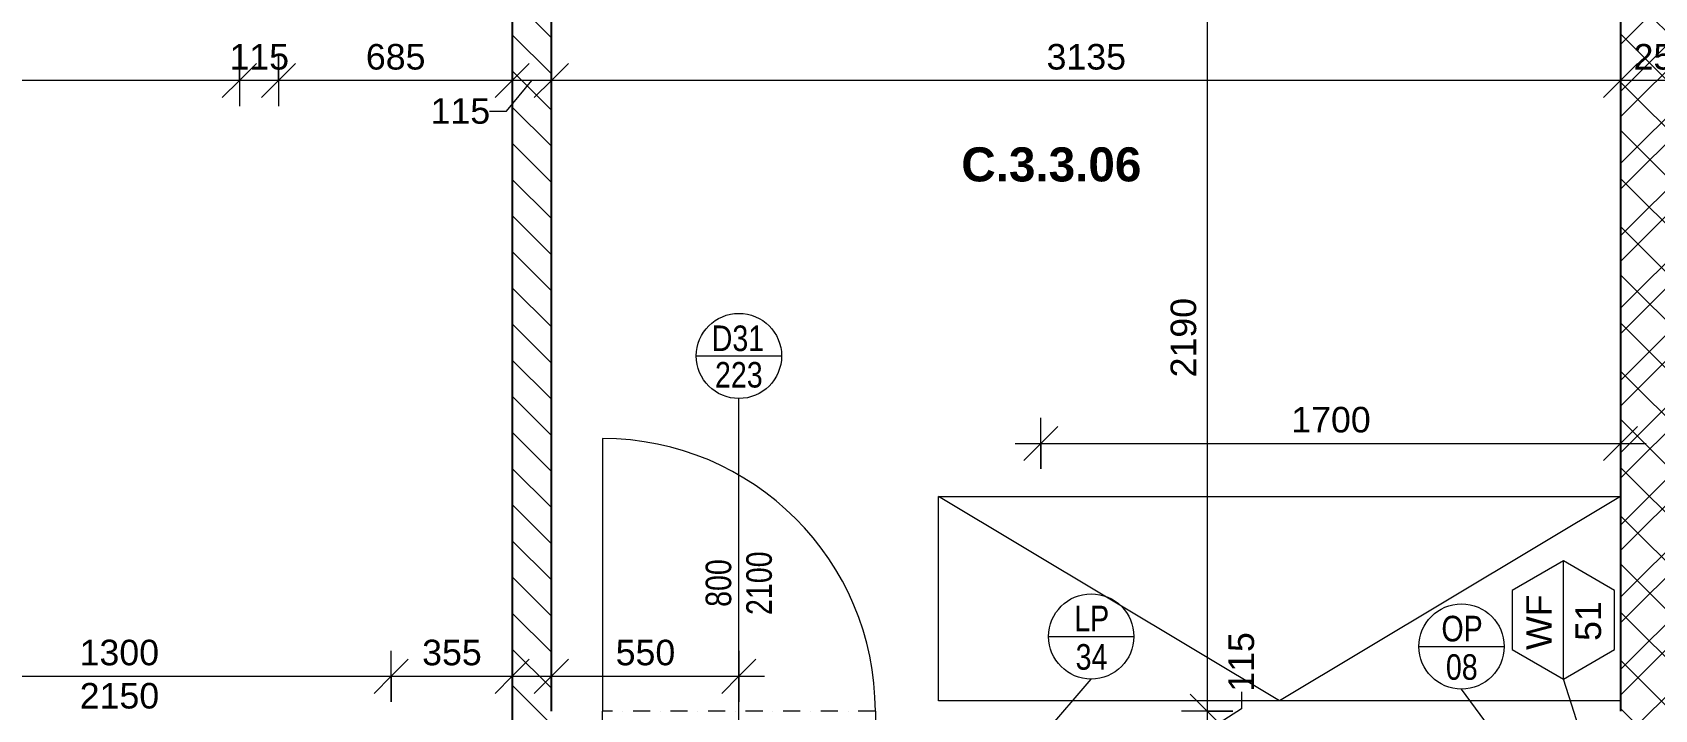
# Model space of a CAD drawing. Header units: millimetres. Extents: x -47276 to -6007, y -7799 to 11180.
# Drawn here: x -41617 to -36860, y 1743 to 3730 of the extents above; entities that cross this region are included whole.
import ezdxf

# ---------------------------------------------------------------- set-up
doc = ezdxf.new("R2010")
doc.units = ezdxf.units.MM
doc.linetypes.add('HA_DashDot_2_2mm-S0_6mm', pattern=[110, 50, -30, 0, -30])
for name, color, linetype, lineweight in [('A-____-____-DIMS', 9, 'Continuous', 5), ('A-____-____-DIMS-50', 9, 'Continuous', 5), ('A-AREA-____-IDEN', 9, 'Continuous', 9), ('A-DOOR-____-IDEN', 9, 'Continuous', 9), ('A-DOOR-____-MCUT', 9, 'HA_DashDot_2_2mm-S0_6mm', 9), ('A-DOOR-____-OTLN', 9, 'Continuous', 9), ('A-DOOR-FRAM-MCUT', 9, 'Continuous', 9), ('A-GENM-____-IDEN', 9, 'Continuous', 9), ('A-WALL-____-IDEN', 9, 'Continuous', 9), ('A-WALL-____-PATT', 9, 'Continuous', 25), ('I-FURN-____-OTLN', 9, 'Continuous', 9), ('I-WALL-____-MCUT', 9, 'Continuous', 25)]:
    doc.layers.add(name, color=color, linetype=linetype, lineweight=lineweight)
doc.styles.add('Arial_1', font='arial.ttf', dxfattribs={"height": 75})
doc.styles.add('Arial_2', font='arial.ttf', dxfattribs={"width": 0.8, "height": 75})
doc.styles.add('Arial_B', font='arialbd.ttf', dxfattribs={"height": 100})
doc.dimstyles.new('Inner_Dimensions', dxfattribs={"dimscale": 304.8, "dimtxt": 76.519455, "dimasz": 0.328084, "dimexe": 0.246063, "dimexo": 0.0625, "dimgap": 0.032808, "dimtad": 1, "dimdec": 0, "dimzin": 0, "dimdsep": 46, "dimtxsty": 'Arial_1', "dimblk1": 'OBLIQUE', "dimblk2": 'OBLIQUE', "dimsah": 1, "dimcen": 0.09, "dimdle": 0.246063, "dimazin": 0, "dimtfac": 1, "dimtdec": 4, "dimtix": 1, "dimtmove": 0, "dimatfit": 3, "dimfxl": 0.246063, "dimfxlon": 1, "dimtvp": 1, "dimtolj": 1, "dimtzin": 0, "dimlwd": 9, "dimlwe": 9, "dimarcsym": 2})
doc.dimstyles.new('Inner_Dimensions_1', dxfattribs={"dimscale": 304.8, "dimtxt": 76.519455, "dimasz": 0.328084, "dimexe": 0.246063, "dimexo": 0.0625, "dimgap": 0.032808, "dimtad": 1, "dimdec": 0, "dimzin": 0, "dimdsep": 46, "dimtxsty": 'Arial_1', "dimblk1": 'OBLIQUE', "dimblk2": 'OBLIQUE', "dimsah": 1, "dimcen": 0.09, "dimdle": 0.246063, "dimazin": 0, "dimtfac": 1, "dimtdec": 4, "dimtix": 1, "dimtmove": 1, "dimatfit": 3, "dimfxl": 0.246063, "dimfxlon": 1, "dimtvp": 1, "dimtolj": 1, "dimtzin": 0, "dimlwd": 9, "dimlwe": 9, "dimarcsym": 2})
doc.dimstyles.new('Inner_Dimensions_2', dxfattribs={"dimscale": 304.8, "dimtxt": 76.519455, "dimasz": 0.328084, "dimexe": 0.246063, "dimexo": 0.0625, "dimgap": 0.032808, "dimtad": 1, "dimdec": 0, "dimzin": 0, "dimdsep": 46, "dimtxsty": 'Arial_1', "dimblk1": 'OBLIQUE', "dimblk2": 'OBLIQUE', "dimsah": 1, "dimcen": 0.09, "dimdle": 0.246063, "dimazin": 0, "dimtfac": 1, "dimtdec": 4, "dimtix": 1, "dimtmove": 2, "dimatfit": 3, "dimfxl": 0.246063, "dimfxlon": 1, "dimtvp": 1, "dimtolj": 1, "dimtzin": 0, "dimlwd": 9, "dimlwe": 9, "dimarcsym": 2})

# ---------------------------------------------------------------- blocks, each defined once
blk = doc.blocks.new('HA_DR_Single_Swing_Solid - In_BJ_800x2100-2040331-DPS_3NP-C')
at = {"layer": 'A-DOOR-____-MCUT'}
for p, q in [((-400, 57.5), (400, 57.5)), ((-400, -57.5), (400, -57.5))]:
    blk.add_line(p, q, dxfattribs=at)
at = {"layer": 'A-DOOR-____-OTLN', "lineweight": 5}
blk.add_line((400, -857.5), (400, -57.5), dxfattribs=at)
blk.add_arc((400, -57.5), 800, 180, 270, dxfattribs=at)
at = {"layer": 'A-DOOR-FRAM-MCUT'}
for p, q in [((-400, -57.5), (-400, 57.5)), ((400, 57.5), (400, -57.5))]:
    blk.add_line(p, q, dxfattribs=at)
blk = doc.blocks.new('NAB_Šatní_skříň_ADNS - 600x2000xšířka-1489318-DPS_3NP-C')
at = {"layer": 'I-FURN-____-OTLN'}
for p, q in [((0, -600), (1000, 0)), ((0, 0), (1000, 0)), ((1000, 0), (2000, -600)), ((1000.1, 0), (2000, 0)), ((2000, 0), (2000, -600)), ((1999.9, -600), (0.1, -600))]:
    blk.add_line(p, q, dxfattribs=at)
blk = doc.blocks.new('DIMBLOCK63-DPS_3NP-C')
at = {"layer": 'A-____-____-DIMS-50', "lineweight": 9}
for p, q in [((-36959.9, 3513.9), (-36959.9, 3663.9)), ((-36709.9, 3513.9), (-36709.9, 3663.9)), ((-36959.9, 3588.9), (-36909.9, 3638.9)), ((-36709.9, 3588.9), (-36659.9, 3638.9)), ((-36959.9, 3588.9), (-37009.9, 3538.9)), ((-36709.9, 3588.9), (-36959.9, 3588.9)), ((-36959.9, 3588.9), (-36959.9, 3513.9)), ((-36709.9, 3588.9), (-36759.9, 3538.9)), ((-36709.9, 3588.9), (-36709.9, 3513.9))]:
    blk.add_line(p, q, dxfattribs=at)
at = {"layer": 'A-____-____-DIMS-50', "color": 0, "lineweight": 9, "insert": (-36921.4, 3696.3), "char_height": 75, "width": 207.662, "attachment_point": 1, "line_spacing_factor": 0.941778, "style": 'Arial_1'}
blk.add_mtext('250', dxfattribs=at)
blk = doc.blocks.new('_Oblique')
at = {"color": 0, "linetype": 'ByBlock', "lineweight": -2}
blk.add_line((-0.5, -0.5), (0.5, 0.5), dxfattribs=at)
blk = doc.blocks.new('DIMBLOCK64-DPS_3NP-C')
at = {"layer": 'A-____-____-DIMS-50', "lineweight": 9}
for p, q in [((-40094.9, 3513.9), (-40094.9, 3663.9)), ((-36959.9, 3513.9), (-36959.9, 3663.9)), ((-40094.9, 3588.9), (-40044.9, 3638.9)), ((-36959.9, 3588.9), (-36909.9, 3638.9)), ((-40094.9, 3588.9), (-40144.9, 3538.9)), ((-36959.9, 3588.9), (-40094.9, 3588.9)), ((-40094.9, 3588.9), (-40094.9, 3513.9)), ((-36959.9, 3588.9), (-37009.9, 3538.9)), ((-36959.9, 3588.9), (-36959.9, 3513.9))]:
    blk.add_line(p, q, dxfattribs=at)
at = {"layer": 'A-____-____-DIMS-50', "color": 0, "lineweight": 9, "insert": (-38642.8, 3696.3), "char_height": 75, "width": 276.883, "attachment_point": 1, "line_spacing_factor": 0.941778, "style": 'Arial_1'}
blk.add_mtext('3135', dxfattribs=at)
blk = doc.blocks.new('DIMBLOCK65-DPS_3NP-C')
at = {"layer": 'A-____-____-DIMS-50', "lineweight": 9}
for p, q in [((-40209.9, 3513.9), (-40209.9, 3663.9)), ((-40094.9, 3513.9), (-40094.9, 3663.9)), ((-40209.9, 3588.9), (-40159.9, 3638.9)), ((-40094.9, 3588.9), (-40044.9, 3638.9)), ((-40209.9, 3588.9), (-40259.9, 3538.9)), ((-40226.1, 3498.7), (-40152.4, 3588.9)), ((-40094.9, 3588.9), (-40209.9, 3588.9)), ((-40209.9, 3588.9), (-40209.9, 3513.9)), ((-40094.9, 3588.9), (-40144.9, 3538.9)), ((-40094.9, 3588.9), (-40094.9, 3513.9)), ((-40276.1, 3498.7), (-40226.1, 3498.7))]:
    blk.add_line(p, q, dxfattribs=at)
at = {"layer": 'A-____-____-DIMS-50', "color": 0, "lineweight": 9, "insert": (-40449.2, 3537.3), "char_height": 75, "width": 207.662, "attachment_point": 1, "line_spacing_factor": 0.941778, "style": 'Arial_1'}
blk.add_mtext('115', dxfattribs=at)
blk = doc.blocks.new('DIMBLOCK66-DPS_3NP-C')
at = {"layer": 'A-____-____-DIMS-50', "lineweight": 9}
for p, q in [((-40894.9, 3663.9), (-40894.9, 3513.9)), ((-40894.9, 3588.9), (-40894.9, 3663.9)), ((-40209.9, 3513.9), (-40209.9, 3663.9)), ((-40894.9, 3588.9), (-40844.9, 3638.9)), ((-40209.9, 3588.9), (-40159.9, 3638.9)), ((-40894.9, 3588.9), (-40944.9, 3538.9)), ((-40209.9, 3588.9), (-40894.9, 3588.9)), ((-40209.9, 3588.9), (-40259.9, 3538.9)), ((-40209.9, 3588.9), (-40209.9, 3513.9))]:
    blk.add_line(p, q, dxfattribs=at)
at = {"layer": 'A-____-____-DIMS-50', "color": 0, "lineweight": 9, "insert": (-40638.9, 3696.3), "char_height": 75, "width": 207.662, "attachment_point": 1, "line_spacing_factor": 0.941778, "style": 'Arial_1'}
blk.add_mtext('685', dxfattribs=at)
blk = doc.blocks.new('DIMBLOCK67-DPS_3NP-C')
at = {"layer": 'A-____-____-DIMS-50', "lineweight": 9}
for p, q in [((-41009.9, 3663.9), (-41009.9, 3513.9)), ((-41009.9, 3588.9), (-41009.9, 3663.9)), ((-40894.9, 3663.9), (-40894.9, 3513.9)), ((-40894.9, 3588.9), (-40894.9, 3663.9)), ((-41009.9, 3588.9), (-40959.9, 3638.9)), ((-40894.9, 3588.9), (-40844.9, 3638.9)), ((-41009.9, 3588.9), (-41059.9, 3538.9)), ((-40894.9, 3588.9), (-41009.9, 3588.9)), ((-40894.9, 3588.9), (-40944.9, 3538.9))]:
    blk.add_line(p, q, dxfattribs=at)
at = {"layer": 'A-____-____-DIMS-50', "color": 0, "lineweight": 9, "insert": (-41038.9, 3696.3), "char_height": 75, "width": 207.662, "attachment_point": 1, "line_spacing_factor": 0.941778, "style": 'Arial_1'}
blk.add_mtext('115', dxfattribs=at)
blk = doc.blocks.new('DIMBLOCK68-DPS_3NP-C')
at = {"layer": 'A-____-____-DIMS-50', "lineweight": 9}
for p, q in [((-44834.9, 3513.9), (-44834.9, 3663.9)), ((-41009.9, 3663.9), (-41009.9, 3513.9)), ((-41009.9, 3588.9), (-41009.9, 3663.9)), ((-44834.9, 3588.9), (-44784.9, 3638.9)), ((-41009.9, 3588.9), (-40959.9, 3638.9)), ((-41009.9, 3588.9), (-44909.9, 3588.9)), ((-44834.9, 3588.9), (-44884.9, 3538.9)), ((-44834.9, 3588.9), (-44834.9, 3513.9)), ((-41009.9, 3588.9), (-41059.9, 3538.9))]:
    blk.add_line(p, q, dxfattribs=at)
at = {"layer": 'A-____-____-DIMS-50', "color": 0, "lineweight": 9, "insert": (-43037.8, 3696.3), "char_height": 75, "width": 276.883, "attachment_point": 1, "line_spacing_factor": 0.941778, "style": 'Arial_1'}
blk.add_mtext('3825', dxfattribs=at)
blk = doc.blocks.new('HA_TAG_Door_TypeMark_wDimensions - Scale50_Left with Bouble-921048-DPS_3NP-C')
at = {"layer": 'A-DOOR-____-IDEN'}
for p, q in [((-2.5, 22), (2.5, 22)), ((0, -5), (0, 19.5))]:
    blk.add_line(p, q, dxfattribs=at)
blk.add_circle((0, 22), 2.5, dxfattribs=at)
blk = doc.blocks.new('DIMBLOCK113-DPS_3NP-C')
at = {"layer": 'A-____-____-DIMS-50', "lineweight": 9}
for p, q in [((-38171.7, 3928.2), (-38221.7, 3978.2)), ((-38246.7, 3928.2), (-38096.7, 3928.2)), ((-38171.7, 3928.2), (-38246.7, 3928.2)), ((-38171.7, 3928.2), (-38171.7, 1738.2)), ((-38171.7, 3928.2), (-38121.7, 3878.2)), ((-38171.7, 1738.2), (-38221.7, 1788.2)), ((-38096.7, 1738.2), (-38246.7, 1738.2)), ((-38171.7, 1738.2), (-38121.7, 1688.2)), ((-38171.7, 1738.2), (-38096.7, 1738.2))]:
    blk.add_line(p, q, dxfattribs=at)
at = {"layer": 'A-____-____-DIMS-50', "color": 0, "lineweight": 9, "insert": (-38279.1, 2717.8), "char_height": 75, "width": 276.883, "attachment_point": 1, "rotation": 90, "line_spacing_factor": 0.941778, "style": 'Arial_1'}
blk.add_mtext('2190', dxfattribs=at)
blk = doc.blocks.new('DIMBLOCK114-DPS_3NP-C')
at = {"layer": 'A-____-____-DIMS-50', "lineweight": 9}
for p, q in [((-38171.7, 1738.2), (-38221.7, 1788.2)), ((-38070.9, 1795.1), (-38070.9, 1745.1)), ((-38096.7, 1738.2), (-38246.7, 1738.2)), ((-38070.9, 1745.1), (-38171.7, 1680.7)), ((-38171.7, 1738.2), (-38171.7, 1548.2)), ((-38171.7, 1738.2), (-38121.7, 1688.2)), ((-38171.7, 1738.2), (-38096.7, 1738.2)), ((-38171.7, 1623.2), (-38221.7, 1673.2)), ((-38096.7, 1623.2), (-38246.7, 1623.2)), ((-38171.7, 1623.2), (-38121.7, 1573.2)), ((-38171.7, 1623.2), (-38096.7, 1623.2))]:
    blk.add_line(p, q, dxfattribs=at)
at = {"layer": 'A-____-____-DIMS-50', "color": 0, "lineweight": 9, "insert": (-38109.4, 1795.1), "char_height": 75, "width": 207.662, "attachment_point": 1, "rotation": 90, "line_spacing_factor": 0.941778, "style": 'Arial_1'}
blk.add_mtext('115', dxfattribs=at)
blk = doc.blocks.new('HA_TAG_WA_Partitions - Group _ Type Mark-556634-DPS_3NP-C')
at = {"layer": 'A-WALL-____-IDEN'}
for p, q in [((-1.732, 3), (-3.464, 0)), ((1.732, 3), (-1.732, 3)), ((3.464, 0), (1.732, 3)), ((-3.464, 0), (3.464, 0)), ((-3.464, 0), (-1.732, -3)), ((1.732, -3), (3.464, 0)), ((-1.732, -3), (1.732, -3))]:
    blk.add_line(p, q, dxfattribs=at)
blk = doc.blocks.new('DIMBLOCK157-DPS_3NP-C')
at = {"layer": 'A-____-____-DIMS-50', "lineweight": 9}
for p, q in [((-41864.9, 1765.4), (-41864.9, 1915.4)), ((-40564.9, 1765.4), (-40564.9, 1915.4)), ((-41864.9, 1840.4), (-41814.9, 1890.4)), ((-40564.9, 1840.4), (-40514.9, 1890.4)), ((-41864.9, 1840.4), (-41914.9, 1790.4)), ((-41864.9, 1840.4), (-40564.9, 1840.4)), ((-41864.9, 1840.4), (-41864.9, 1765.4)), ((-40564.9, 1840.4), (-40614.9, 1790.4)), ((-40564.9, 1840.4), (-40564.9, 1765.4))]:
    blk.add_line(p, q, dxfattribs=at)
at = {"layer": 'A-____-____-DIMS-50', "color": 0, "lineweight": 9, "insert": (-41478.4, 1947.8), "char_height": 75, "width": 276.883, "attachment_point": 1, "line_spacing_factor": 0.941778, "style": 'Arial_1'}
blk.add_mtext('1300', dxfattribs=at)
blk = doc.blocks.new('DIMBLOCK158-DPS_3NP-C')
at = {"layer": 'A-____-____-DIMS-50', "lineweight": 9}
for p, q in [((-40564.9, 1765.4), (-40564.9, 1915.4)), ((-40209.9, 1915.4), (-40209.9, 1765.4)), ((-40209.9, 1840.4), (-40209.9, 1915.4)), ((-40564.9, 1840.4), (-40514.9, 1890.4)), ((-40209.9, 1840.4), (-40159.9, 1890.4)), ((-40564.9, 1840.4), (-40614.9, 1790.4)), ((-40564.9, 1840.4), (-40134.9, 1840.4)), ((-40564.9, 1840.4), (-40564.9, 1765.4)), ((-40209.9, 1840.4), (-40259.9, 1790.4))]:
    blk.add_line(p, q, dxfattribs=at)
at = {"layer": 'A-____-____-DIMS-50', "color": 0, "lineweight": 9, "insert": (-40473.9, 1947.8), "char_height": 75, "width": 207.662, "attachment_point": 1, "line_spacing_factor": 0.941778, "style": 'Arial_1'}
blk.add_mtext('355', dxfattribs=at)
blk = doc.blocks.new('DIMBLOCK164-DPS_3NP-C')
at = {"layer": 'A-____-____-DIMS-50', "lineweight": 9}
for p, q in [((-40094.9, 1915.4), (-40094.9, 1765.4)), ((-40094.9, 1840.4), (-40094.9, 1915.4)), ((-39544.9, 1915.4), (-39544.9, 1765.4)), ((-39544.9, 1840.4), (-39544.9, 1915.4)), ((-40094.9, 1840.4), (-40044.9, 1890.4)), ((-39544.9, 1840.4), (-39494.9, 1890.4)), ((-40169.9, 1840.4), (-39469.9, 1840.4)), ((-40094.9, 1840.4), (-40144.9, 1790.4)), ((-39544.9, 1840.4), (-39594.9, 1790.4))]:
    blk.add_line(p, q, dxfattribs=at)
at = {"layer": 'A-____-____-DIMS-50', "color": 0, "lineweight": 9, "insert": (-39906.4, 1947.8), "char_height": 75, "width": 207.662, "attachment_point": 1, "line_spacing_factor": 0.941778, "style": 'Arial_1'}
blk.add_mtext('550', dxfattribs=at)
blk = doc.blocks.new('HA_TAG_GM_Products - Generic-588599-DPS_3NP-C')
at = {"layer": 'A-GENM-____-IDEN'}
blk.add_line((-2.5, 0), (2.5, 0), dxfattribs=at)
blk.add_circle((0, 0), 2.5, dxfattribs=at)
blk = doc.blocks.new('DIMBLOCK257-DPS_3NP-C')
at = {"layer": 'A-____-____-DIMS-50', "lineweight": 9}
for p, q in [((-38659.9, 2449), (-38659.9, 2599)), ((-38659.9, 2524), (-38609.9, 2574)), ((-36959.9, 2599), (-36959.9, 2449)), ((-36959.9, 2524), (-36959.9, 2599)), ((-36959.9, 2524), (-36909.9, 2574)), ((-38734.9, 2524), (-36884.9, 2524)), ((-38659.9, 2524), (-38709.9, 2474)), ((-38659.9, 2524), (-38659.9, 2449)), ((-36959.9, 2524), (-37009.9, 2474))]:
    blk.add_line(p, q, dxfattribs=at)
at = {"layer": 'A-____-____-DIMS-50', "color": 0, "lineweight": 9, "insert": (-37925.3, 2631.3), "char_height": 75, "width": 276.883, "attachment_point": 1, "line_spacing_factor": 0.941778, "style": 'Arial_1'}
blk.add_mtext('1700', dxfattribs=at)

msp = doc.modelspace()

# ---------------------------------------------------------------- hatches: boundary and pattern name
at = {"layer": 'A-WALL-____-PATT', "lineweight": 5}
h = msp.add_hatch(dxfattribs=at)
h.set_pattern_fill('FP_1', color=256, style=0, pattern_type=2)
h.set_pattern_definition([(45, (0, 0), (-106.066, 106.066), []), (45, (75, 0), (-106.066, 106.066), []), (315, (0, 0), (70.71068, 70.71068), [])])
h.paths.add_polyline_path([(-36959.9, -476.8), (-36709.9, -476.8), (-36709.9, 4968.2), (-36959.9, 4968.2), (-36959.9, 5250.1), (-36959.9, 5250.3), (-36959.9, -71.2)])
h.paths.add_polyline_path([(-36959.9, 5250.3), (-36709.9, 5250.3), (-36709.9, 5321), (-36959.9, 5321), (-36959.9, 5274.3)])
h = msp.add_hatch(dxfattribs=at)
h.set_pattern_fill('FP_4', color=256, style=0, pattern_type=2)
h.set_pattern_definition([(135, (0, 0), (-53.03301, -53.03301), [])])
h.paths.add_polyline_path([(-40094.9, 738.2), (-40094.9, 3806.2), (-40096.8, 3806.2), (-40096.8, 3835.1), (-40208, 3835.1), (-40208, 3806.2), (-40209.9, 3806.2), (-40209.9, 738.2)])
h.paths.add_polyline_path([(-40207, 3841.4), (-40096.8, 3841.4), (-40096.8, 3870.2), (-40094.9, 3870.2), (-40094.9, 4043.2), (-40209.9, 4043.2), (-40209.9, 3870.2), (-40208, 3870.2), (-40208, 3841.4)])

# ---------------------------------------------------------------- linework, layer by layer
at = {"layer": 'A-GENM-____-IDEN'}
for p, q in [((-38648.3, 1673.8), (-38511.8, 1832.5)), ((-37101.4, 1362.1), (-37425.9, 1802.9))]:
    msp.add_line(p, q, dxfattribs=at)
at = {"layer": 'A-WALL-____-IDEN'}
msp.add_line((-37047.9, 1584.6), (-37127.4, 1832.5), dxfattribs=at)
at = {"layer": 'I-WALL-____-MCUT'}
for p, q in [((-36959.9, 4968.2), (-36959.9, 1738.2)), ((-40209.9, 3806.2), (-40209.9, 738.2)), ((-40094.9, 1738.2), (-40094.9, 3806.2))]:
    msp.add_line(p, q, dxfattribs=at)

# ---------------------------------------------------------------- block references
at = {"layer": 'A-DOOR-____-IDEN', "xscale": 49.99999999999998, "yscale": 49.99999999999998, "zscale": 49.99999999999998}
msp.add_blockref('HA_TAG_Door_TypeMark_wDimensions - Scale50_Left with Bouble-921048-DPS_3NP-C', (-39544.9, 1680.7), dxfattribs=at)
at = {"layer": 'A-DOOR-____-OTLN', "rotation": 180}
msp.add_blockref('HA_DR_Single_Swing_Solid - In_BJ_800x2100-2040331-DPS_3NP-C', (-39544.9, 1680.7), dxfattribs=at)
at = {"layer": 'A-GENM-____-IDEN', "xscale": 49.99999999999998, "yscale": 49.99999999999998, "zscale": 49.99999999999998}
for p in [(-38511.8, 1957.5), (-37425.9, 1927.9)]:
    msp.add_blockref('HA_TAG_GM_Products - Generic-588599-DPS_3NP-C', p, dxfattribs=at)
at = {"layer": 'A-WALL-____-IDEN', "xscale": 49.99999999999998, "yscale": 49.99999999999998, "zscale": 49.99999999999998, "rotation": 89.99999999999967}
msp.add_blockref('HA_TAG_WA_Partitions - Group _ Type Mark-556634-DPS_3NP-C', (-37127.4, 2005.7), dxfattribs=at)
at = {"layer": 'I-FURN-____-OTLN', "rotation": 180}
msp.add_blockref('NAB_Šatní_skříň_ADNS - 600x2000xšířka-1489318-DPS_3NP-C', (-36959.9, 1768.2), dxfattribs=at)

# ---------------------------------------------------------------- texts
at = {"layer": 'A-AREA-____-IDEN', "lineweight": 5, "insert": (-38892.8, 3393), "char_height": 100, "width": 653.375, "attachment_point": 1, "style": 'Arial_B'}
msp.add_mtext('C.3.3.06', dxfattribs=at)
at = {"layer": 'A-DOOR-____-IDEN', "lineweight": 5, "char_height": 75, "attachment_point": 1}
for s, insert, width, style in [('D31', (-39624.7, 2870.1), 189.198, 'Arial_2'), ('223', (-39615.1, 2763), 173.164, 'Arial_2'), ('2150', (-41478, 1820.9), 288.607, 'Arial_1')]:
    msp.add_mtext(s, dxfattribs=dict(at, insert=insert, width=width, style=style))
at = {"layer": 'A-DOOR-____-IDEN', "lineweight": 5, "char_height": 75, "attachment_point": 1, "rotation": 90, "style": 'Arial_2'}
for s, insert, width in [('2100', (-39523.4, 2020.5), 230.886), ('800', (-39642.5, 2044.3), 173.164)]:
    msp.add_mtext(s, dxfattribs=dict(at, insert=insert, width=width))
at = {"layer": 'A-GENM-____-IDEN', "lineweight": 5, "char_height": 75, "attachment_point": 1, "style": 'Arial_2'}
for s, insert, width in [('LP', (-38561.6, 2047.6), 125.063), ('OP', (-37484.9, 2018), 147.51), ('34', (-38557.6, 1934.9), 115.443), ('08', (-37471.7, 1905.2), 115.443)]:
    msp.add_mtext(s, dxfattribs=dict(at, insert=insert, width=width))
at = {"layer": 'A-WALL-____-IDEN', "lineweight": 5, "char_height": 75, "attachment_point": 1, "rotation": 90, "style": 'Arial_1'}
for s, insert, width in [('WF', (-37236.3, 1917.7), 208.439), ('51', (-37091.8, 1944.2), 144.304)]:
    msp.add_mtext(s, dxfattribs=dict(at, insert=insert, width=width))

# ---------------------------------------------------------------- dimensions: what is measured, and where the dimension line sits
at = {"layer": 'A-____-____-DIMS', "lineweight": 9}
dim = msp.add_linear_dim(base=(-38171.7, 1738.2), p1=(-38246.7, 3928.2), p2=(-38096.7, 1738.2), angle=90, dimstyle='Inner_Dimensions', override={"dimpost": '<>', "dimfxl": 2195.130976}, dxfattribs=at)
dim.commit()
dim.dimension.update_dxf_attribs({"geometry": 'DIMBLOCK113-DPS_3NP-C', "text_midpoint": (-38220, 2833.2)})
for base, p1, p2, override, picture, middle in [((-44834.9, 3588.9), (-41009.9, 3663.9), (-44834.9, 3513.9), {"dimpost": '<>', "dimfxl": 3827.940047}, 'DIMBLOCK68-DPS_3NP-C', (-42922.4, 3637.2)), ((-41009.9, 3588.9), (-40894.9, 3663.9), (-41009.9, 3663.9), {"dimpost": '<>', "dimfxl": 115}, 'DIMBLOCK67-DPS_3NP-C', (-40952.4, 3637.2)), ((-40894.9, 3588.9), (-40209.9, 3513.9), (-40894.9, 3663.9), {"dimpost": '<>', "dimfxl": 701.23106}, 'DIMBLOCK66-DPS_3NP-C', (-40552.4, 3637.2)), ((-40094.9, 3588.9), (-36959.9, 3513.9), (-40094.9, 3513.9), {"dimpost": '<>', "dimfxl": 3135}, 'DIMBLOCK64-DPS_3NP-C', (-38527.4, 3637.2)), ((-36959.9, 3588.9), (-36709.9, 3513.9), (-36959.9, 3513.9), {"dimpost": '<>', "dimfxl": 250}, 'DIMBLOCK63-DPS_3NP-C', (-36834.9, 3637.2)), ((-36959.9, 2524), (-38659.9, 2449), (-36959.9, 2599), {"dimpost": '<>', "dimfxl": 1706.604817}, 'DIMBLOCK257-DPS_3NP-C', (-37809.9, 2572.3)), ((-40209.9, 1840.4), (-40564.9, 1765.4), (-40209.9, 1915.4), {"dimpost": '<>', "dimfxl": 385.389413}, 'DIMBLOCK158-DPS_3NP-C', (-40387.4, 1888.7)), ((-39544.9, 1840.4), (-40094.9, 1915.4), (-39544.9, 1915.4), {"dimpost": '<>', "dimfxl": 550}, 'DIMBLOCK164-DPS_3NP-C', (-39819.9, 1888.7))]:
    dim = msp.add_linear_dim(base=base, p1=p1, p2=p2, dimstyle='Inner_Dimensions', override=override, dxfattribs=at)
    dim.commit()
    dim.dimension.update_dxf_attribs({"geometry": picture, "text_midpoint": middle})
for base, p1, p2, dimstyle, override, picture, middle in [((-40209.9, 3588.9), (-40094.9, 3513.9), (-40209.9, 3513.9), 'Inner_Dimensions_1', {"dimpost": '<>', "dimfxl": 115}, 'DIMBLOCK65-DPS_3NP-C', (-40345.3, 3487.3)), ((-40564.9, 1840.4), (-41864.9, 1765.4), (-40564.9, 1765.4), 'Inner_Dimensions_2', {"dimpost": '<>', "dimfxl": 1300}, 'DIMBLOCK157-DPS_3NP-C', (-41340, 1897.8))]:
    dim = msp.add_linear_dim(base=base, p1=p1, p2=p2, dimstyle=dimstyle, override=override, dxfattribs=at)
    dim.commit()
    dim.dimension.update_dxf_attribs({"geometry": picture, "text_midpoint": middle, "dimtype": 160})
dim = msp.add_linear_dim(base=(-38171.7, 1623.2), p1=(-38096.7, 1738.2), p2=(-38096.7, 1623.2), angle=90, dimstyle='Inner_Dimensions_1', override={"dimpost": '<>', "dimfxl": 115}, dxfattribs=at)
dim.commit()
dim.dimension.update_dxf_attribs({"geometry": 'DIMBLOCK114-DPS_3NP-C', "text_midpoint": (-38059.4, 1898.9), "dimtype": 160, "text_rotation": 90})

doc.saveas('drawing.dxf')
